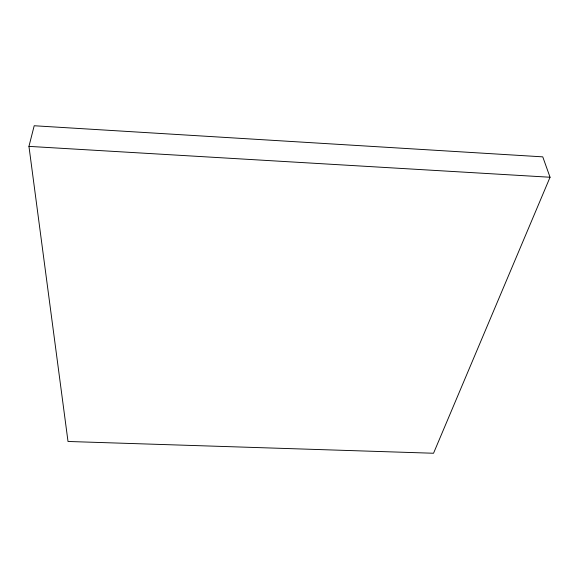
<?xml version="1.0" encoding="UTF-8"?>
<svg xmlns="http://www.w3.org/2000/svg" width="579" height="579" viewBox="0 0 579 579"><rect width="100%" height="100%" fill="white"/><g stroke="black" fill="none" stroke-linecap="round" stroke-linejoin="round"><path stroke-width="0.87" d="M28.95 146.378L34.197 125.752L542.762 156.851L550.05 177.246L433.533 453.248L68.011 441.473L28.95 146.378L550.05 177.246"/></g></svg>
